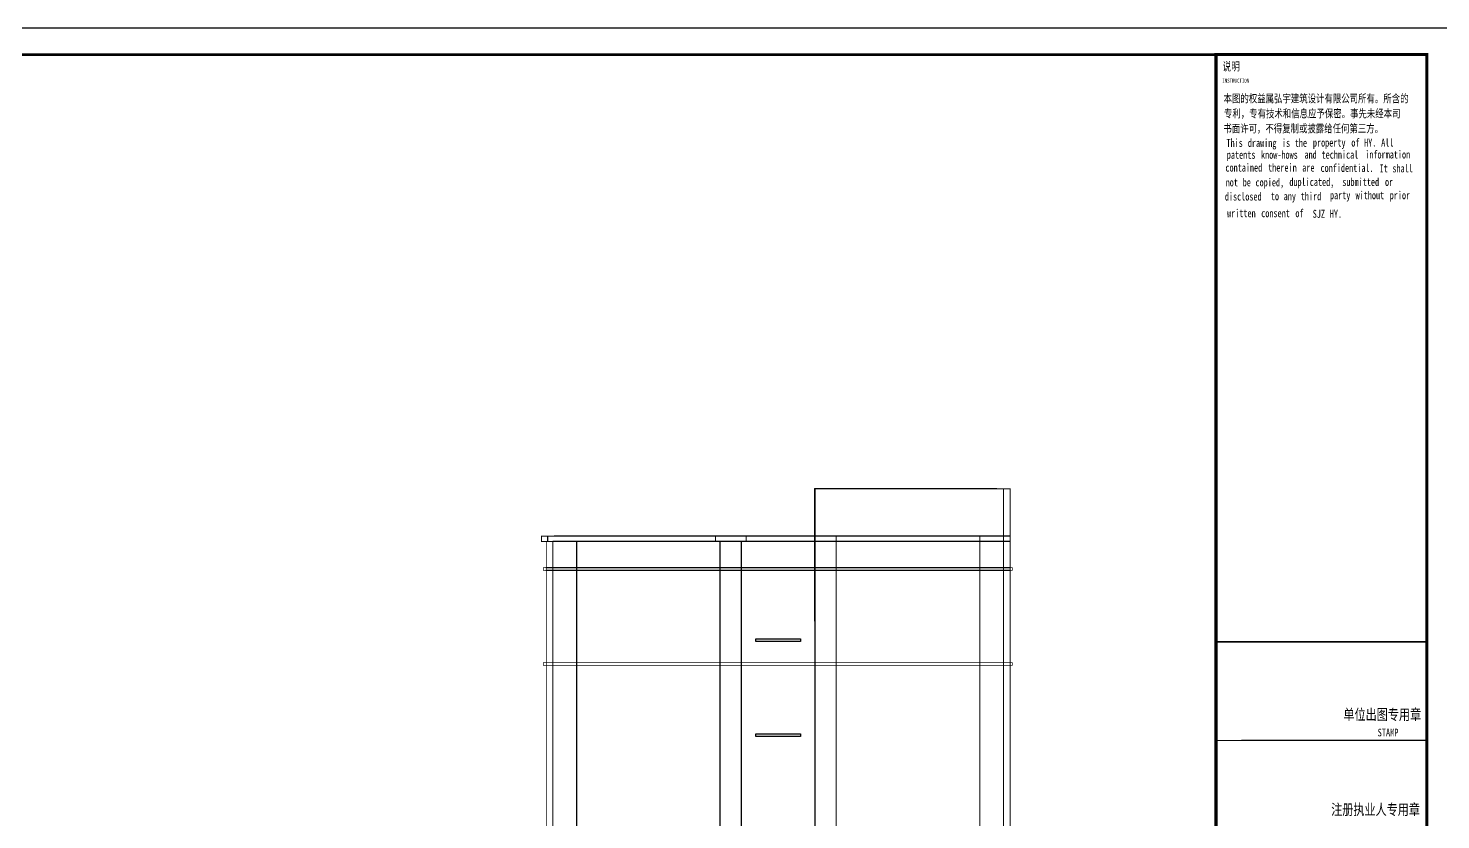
# Model space of a CAD drawing. Extents: x 39238 to 748440, y -374049 to 522939.
# Drawn here: x 509756 to 563367, y 223926 to 253956 of the extents above; entities that cross this region are included whole.
import ezdxf

# ---------------------------------------------------------------- set-up
doc = ezdxf.new("R2010")
doc.units = 0
doc.header["$LTSCALE"] = 1000
doc.header["$MEASUREMENT"] = 0
for name, color, linetype in [('E_LINE', 7, 'Continuous'), ('E_WALL1', 2, 'Continuous'), ('TK', 126, 'Continuous'), ('TWT_TITLE', 7, 'Continuous'), ('WALL', 2, 'Continuous')]:
    doc.layers.add(name, color=color, linetype=linetype)
doc.styles.add('-宋体', font='', dxfattribs={"width": 0.8})
doc.styles.get('-宋体').set_extended_font_data('SimSun')

# ---------------------------------------------------------------- blocks, each defined once
blk = doc.blocks.new('jztq')
at = {"layer": 'TK'}
for p, q in [((256167, 240984), (256167, 288043)), ((264167, 276100), (256167, 276100)), ((256167, 276100), (264167, 276100)), ((264140, 272362), (257137, 272362))]:
    blk.add_line(p, q, dxfattribs=at)
at = {"layer": 'TK', "const_width": 118}
blk.add_lwpolyline([(256167, 298384), (264167, 298384), (264167, 240984), (256167, 240984)], close=True, dxfattribs=at)
at = {"layer": 'TK', "const_width": 40}
for points in [[(256167, 276100), (264167, 276100)], [(256167, 272362), (264140, 272362)]]:
    blk.add_lwpolyline(points, dxfattribs=at)
at = {"layer": 'TK', "color": 9, "style": '-宋体', "width": 0.75}
blk.add_text('说明', height=312.7, dxfattribs=at).set_placement((256415, 297778))
at = {"layer": 'TK', "style": '-宋体', "width": 0.75}
for s, height, p in [('INSTRUCTION', 151.95, (256404, 297318)), ('本图的权益属弘宇建筑设计有限公司所有。所含的', 303.8, (256456, 296566)), ('专利，专有技术和信息应予保密。事先未经本司', 303.8, (256471, 295996)), ('书面许可，不得复制或披露给任何第三方。', 303.8, (256447, 295428)), ('This', 303.8, (256564, 294884)), ('drawing', 303.8, (257375, 294884)), ('is', 303.8, (258671, 294884)), ('the', 303.8, (259157, 294884)), ('property', 303.8, (259845, 294895)), ('of', 303.8, (261303, 294895)), ('HY.', 303.8, (261789, 294895)), ('All', 303.8, (262437, 294895)), ('patents', 303.8, (256578, 294432)), ('know-hows', 303.8, (257875, 294432)), ('and', 303.8, (259525, 294437)), ('technical', 303.8, (260173, 294437)), ('information', 303.8, (261831, 294443)), ('contained', 303.8, (256525, 293946)), ('therein', 303.8, (258145, 293946)), ('are', 303.8, (259441, 293946)), ('confidential.', 303.8, (260134, 293934)), ('It', 303.8, (262377, 293917)), ('shall', 303.8, (262863, 293917)), ('not', 303.8, (256533, 293386)), ('be', 303.8, (257181, 293386)), ('copied,', 303.8, (257667, 293386)), ('duplicated,', 303.8, (258951, 293400)), ('submitted', 303.8, (260962, 293402)), ('or', 303.8, (262582, 293402)), ('disclosed', 303.8, (256503, 292848)), ('to', 303.8, (258250, 292860)), ('any', 303.8, (258736, 292860)), ('third', 303.8, (259384, 292860)), ('party', 303.8, (260492, 292897)), ('without', 303.8, (261465, 292897)), ('prior', 303.8, (262761, 292897)), ('written', 303.8, (256587, 292215)), ('consent', 303.8, (257883, 292215)), ('of', 303.8, (259179, 292215)), ('SJZ', 303.8, (259838, 292193)), ('HY.', 303.8, (260486, 292193)), ('单位出图专用章', 411.8, (261005, 273140)), ('STAMP', 294.1, (262303, 272516)), ('注册执业人专用章', 411.8, (260539, 269536))]:
    blk.add_text(s, height=height, dxfattribs=at).set_placement(p)

msp = doc.modelspace()

# ---------------------------------------------------------------- linework, layer by layer
at = {"color": 253}
msp.add_line((545870, 234684), (540420, 234684), dxfattribs=at)
for p, q in [((547006, 233484), (529406, 233484)), ((547006, 233384), (529406, 233384))]:
    msp.add_line(p, q)
msp.add_lwpolyline([(546770, 215484, 40, 40, 0), (546770, 236484, 40, 40, 0), (543901, 236484, 40, 40, 0), (539600, 236484, 40, 40, 0), (539600, 234684, 40, 40, 0), (535047, 234684, 40, 40, 0), (529470, 234684, 40, 40, 0), (529470, 234484, 40, 40, 0), (529670, 234484, 40, 40, 0), (529670, 215484, 0, 0, 0)], format="xyseb")
for points, const_width in [([(546520, 236484), (547020, 236484), (547020, 215484)], 35), ([(529420, 234684), (529236, 234684), (529236, 234484), (547020, 234484)], 35), ([(529420, 234684), (529236, 234684), (529236, 234484), (529420, 234484)], 35), ([(529470, 234684), (529420, 234684)], 35), ([(529420, 234484), (529420, 215484)], 35), ([(530570, 234484), (530570, 215484)], 35), ([(536020, 234684), (535836, 234684), (535836, 234484), (536020, 234484)], 35), ([(536020, 215484), (536020, 234484)], 35), ([(536820, 234684), (537005, 234684), (537005, 234484), (536820, 234484)], 35), ([(536820, 234484), (536820, 215484)], 35), ([(539600, 234684), (539617, 215484)], 35), ([(539600, 234684), (547020, 234684)], 25), ([(540420, 215484), (540420, 234684)], 35), ([(545870, 234684), (545870, 215484)], 35)]:
    msp.add_lwpolyline(points, dxfattribs=dict(const_width=const_width))
at = {"const_width": 25}
for points in [[(547006, 233484), (547106, 233484), (547106, 233384), (529406, 233384), (529306, 233384), (529306, 233484)], [(547006, 229884), (547106, 229884), (547106, 229784), (529406, 229784), (529306, 229784), (529306, 229884)]]:
    msp.add_lwpolyline(points, close=True, dxfattribs=at)
at = {"layer": 'E_LINE'}
for p, q in [((539620, 215484), (539620, 236484)), ((530570, 234484), (530570, 215484)), ((536020, 215484), (536020, 234484)), ((536820, 234484), (536820, 215484))]:
    msp.add_line(p, q, dxfattribs=at)
at = {"layer": 'E_WALL1'}
for points in [[(539070, 230784), (539070, 230684), (537370, 230684), (537370, 230784), (539070, 230784)], [(539070, 227184), (539070, 227084), (537370, 227084), (537370, 227184), (539070, 227184)]]:
    msp.add_lwpolyline(points, dxfattribs=at)
at = {"layer": 'TWT_TITLE'}
msp.add_lwpolyline([(479738, 194556), (563838, 194556), (563838, 253956), (479738, 253956)], close=True, dxfattribs=at)
at = {"layer": 'TWT_TITLE', "const_width": 100}
msp.add_lwpolyline([(482238, 195556), (562838, 195556), (562838, 252956), (482238, 252956)], close=True, dxfattribs=at)
at = {"layer": 'WALL', "ltscale": 10}
for p, q in [((546520, 236484), (539600, 236484)), ((547020, 234484), (529670, 234484)), ((547020, 234684), (529720, 234684))]:
    msp.add_line(p, q, dxfattribs=at)

# ---------------------------------------------------------------- block references
msp.add_blockref('jztq', (298670, -45428))

doc.saveas('drawing.dxf')
